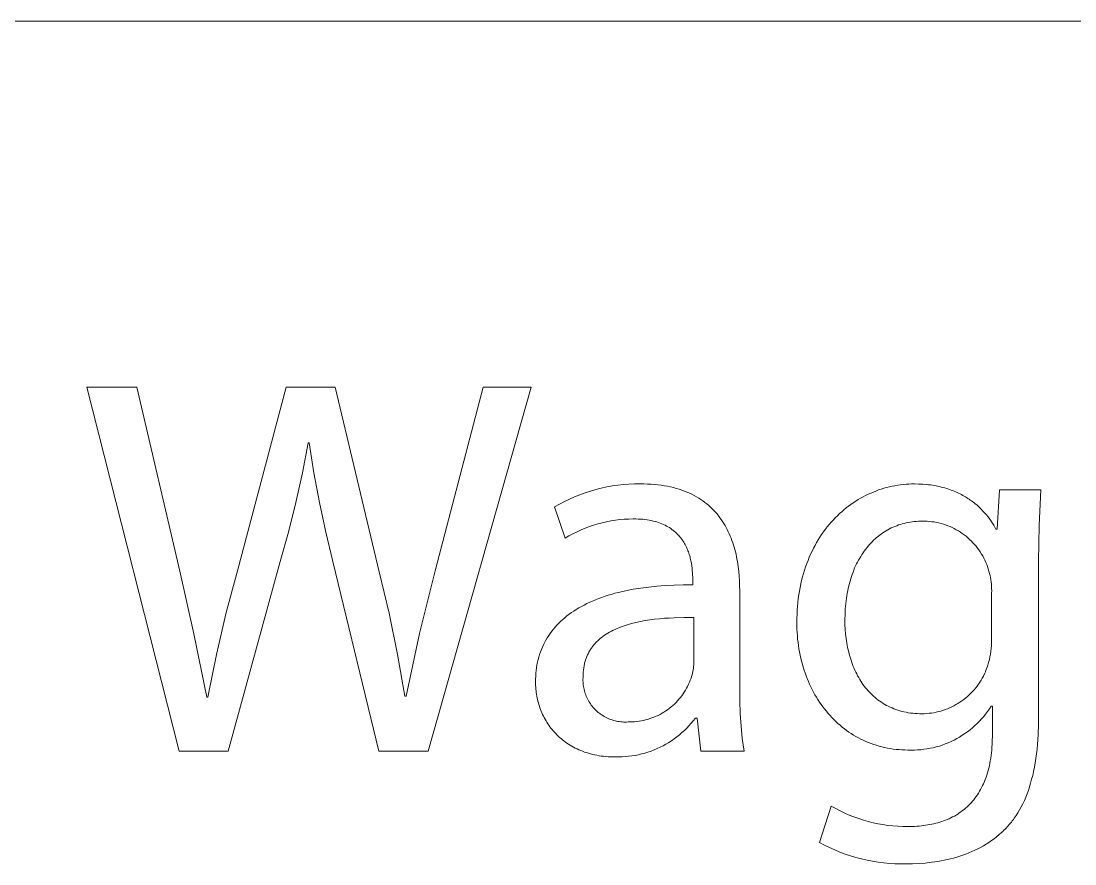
# Model space of a CAD drawing. Header units: millimetres. Extents: x -1576 to 3664, y -445 to 3215.
# Drawn here: x 3228.2 to 3330.6, y -88 to -6.1 of the extents above; entities that cross this region are included whole.
import ezdxf

# ---------------------------------------------------------------- set-up
doc = ezdxf.new("R2010")
doc.units = ezdxf.units.MM
doc.header["$MEASUREMENT"] = 0
doc.layers.add('Domyślny', color=7, linetype='Continuous', true_color=0x000000)

msp = doc.modelspace()

# ---------------------------------------------------------------- linework, layer by layer
at = {"layer": 'Domyślny', "color": 18, "lineweight": 15, "true_color": 0x000000}
for p, q in [((3201.68, -6.07), (3659.29, -6.07)), ((3243.53, -77.01), (3234.56, -41.66)), ((3234.56, -41.66), (3239.41, -41.66)), ((3239.41, -41.66), (3243.6, -59.53)), ((3249.2, -59.49), (3253.93, -41.66)), ((3253.93, -41.66), (3258.69, -41.66)), ((3258.69, -41.66), (3262.99, -59.6)), ((3277.75, -41.66), (3267.73, -77.01)), ((3268.41, -59.49), (3273.07, -41.66)), ((3273.07, -41.66), (3277.75, -41.66)), ((3256.08, -47.05), (3255.52, -49.96)), ((3256.18, -47.05), (3256.08, -47.05)), ((3256.64, -49.96), (3256.18, -47.05)), ((3255.52, -49.96), (3254.87, -52.86)), ((3257.17, -52.85), (3256.64, -49.96)), ((3285.62, -51.24), (3286.17, -51.17)), ((3286.17, -51.17), (3286.71, -51.11)), ((3286.71, -51.11), (3287.25, -51.07)), ((3287.25, -51.07), (3287.8, -51.05)), ((3287.8, -51.05), (3288.34, -51.04)), ((3288.34, -51.04), (3288.7, -51.05)), ((3288.7, -51.05), (3289.05, -51.06)), ((3289.05, -51.06), (3289.4, -51.08)), ((3289.4, -51.08), (3289.73, -51.1)), ((3289.73, -51.1), (3290.06, -51.14)), ((3290.06, -51.14), (3290.38, -51.18)), ((3290.38, -51.18), (3290.69, -51.23)), ((3313.09, -51.22), (3313.36, -51.18)), ((3313.36, -51.18), (3313.63, -51.14)), ((3313.63, -51.14), (3313.9, -51.11)), ((3313.9, -51.11), (3314.17, -51.08)), ((3314.17, -51.08), (3314.44, -51.06)), ((3314.44, -51.06), (3314.72, -51.05)), ((3314.72, -51.05), (3314.99, -51.05)), ((3314.99, -51.05), (3315.4, -51.06)), ((3315.4, -51.06), (3315.79, -51.08)), ((3315.79, -51.08), (3316.17, -51.11)), ((3316.17, -51.11), (3316.36, -51.13)), ((3316.36, -51.13), (3316.55, -51.15)), ((3316.55, -51.15), (3316.73, -51.18)), ((3316.73, -51.18), (3316.91, -51.21)), ((3281.96, -52.3), (3282.47, -52.1)), ((3282.47, -52.1), (3282.98, -51.91)), ((3282.98, -51.91), (3283.5, -51.74)), ((3283.5, -51.74), (3284.02, -51.59)), ((3284.02, -51.59), (3284.55, -51.45)), ((3284.55, -51.45), (3285.09, -51.34)), ((3285.09, -51.34), (3285.62, -51.24)), ((3290.69, -51.23), (3290.99, -51.28)), ((3290.99, -51.28), (3291.28, -51.34)), ((3291.28, -51.34), (3291.57, -51.41)), ((3291.57, -51.41), (3291.85, -51.48)), ((3291.85, -51.48), (3292.12, -51.57)), ((3292.12, -51.57), (3292.38, -51.65)), ((3292.38, -51.65), (3292.64, -51.75)), ((3292.64, -51.75), (3292.89, -51.85)), ((3292.89, -51.85), (3293.13, -51.95)), ((3293.13, -51.95), (3293.36, -52.06)), ((3293.36, -52.06), (3293.59, -52.18)), ((3293.59, -52.18), (3293.81, -52.3)), ((3310, -52.31), (3310.25, -52.18)), ((3310.25, -52.18), (3310.49, -52.06)), ((3310.49, -52.06), (3310.75, -51.94)), ((3310.75, -51.94), (3311, -51.84)), ((3311, -51.84), (3311.25, -51.74)), ((3311.25, -51.74), (3311.51, -51.64)), ((3311.51, -51.64), (3311.77, -51.56)), ((3311.77, -51.56), (3312.03, -51.47)), ((3312.03, -51.47), (3312.29, -51.4)), ((3312.29, -51.4), (3312.56, -51.33)), ((3312.56, -51.33), (3312.83, -51.28)), ((3312.83, -51.28), (3313.09, -51.22)), ((3316.91, -51.21), (3317.09, -51.24)), ((3317.09, -51.24), (3317.26, -51.28)), ((3317.26, -51.28), (3317.43, -51.31)), ((3317.43, -51.31), (3317.6, -51.35)), ((3317.6, -51.35), (3317.76, -51.4)), ((3317.76, -51.4), (3317.93, -51.44)), ((3317.93, -51.44), (3318.09, -51.49)), ((3318.09, -51.49), (3318.25, -51.54)), ((3318.25, -51.54), (3318.4, -51.59)), ((3318.4, -51.59), (3318.55, -51.65)), ((3318.55, -51.65), (3318.7, -51.7)), ((3318.7, -51.7), (3318.85, -51.76)), ((3318.85, -51.76), (3319, -51.83)), ((3319, -51.83), (3319.14, -51.89)), ((3319.14, -51.89), (3319.28, -51.95)), ((3319.28, -51.95), (3319.42, -52.02)), ((3319.42, -52.02), (3319.55, -52.09)), ((3319.55, -52.09), (3319.68, -52.16)), ((3319.68, -52.16), (3319.81, -52.23)), ((3323.02, -55.45), (3323.24, -51.63)), ((3323.24, -51.63), (3327.26, -51.63)), ((3327.26, -51.63), (3327.11, -55.1)), ((3254.87, -52.86), (3254.15, -55.73)), ((3257.79, -55.73), (3257.17, -52.85)), ((3280.02, -53.29), (3280.49, -53.02)), ((3280.49, -53.02), (3280.97, -52.76)), ((3280.97, -52.76), (3281.46, -52.52)), ((3281.46, -52.52), (3281.96, -52.3)), ((3293.81, -52.3), (3294.03, -52.43)), ((3294.03, -52.43), (3294.23, -52.56)), ((3294.23, -52.56), (3294.43, -52.7)), ((3294.43, -52.7), (3294.63, -52.84)), ((3294.63, -52.84), (3294.81, -52.99)), ((3294.81, -52.99), (3295, -53.14)), ((3295, -53.14), (3295.17, -53.3)), ((3308.36, -53.38), (3308.58, -53.21)), ((3308.58, -53.21), (3308.81, -53.04)), ((3308.81, -53.04), (3309.04, -52.88)), ((3309.04, -52.88), (3309.28, -52.73)), ((3309.28, -52.73), (3309.52, -52.58)), ((3309.52, -52.58), (3309.76, -52.44)), ((3309.76, -52.44), (3310, -52.31)), ((3319.81, -52.23), (3319.94, -52.31)), ((3319.94, -52.31), (3320.06, -52.38)), ((3320.06, -52.38), (3320.19, -52.46)), ((3320.19, -52.46), (3320.31, -52.54)), ((3320.31, -52.54), (3320.42, -52.62)), ((3320.42, -52.62), (3320.54, -52.7)), ((3320.54, -52.7), (3320.65, -52.79)), ((3320.65, -52.79), (3320.76, -52.87)), ((3320.76, -52.87), (3320.87, -52.96)), ((3320.87, -52.96), (3321.08, -53.13)), ((3321.08, -53.13), (3321.28, -53.31)), ((3281.05, -56.33), (3280.02, -53.29)), ((3295.17, -53.3), (3295.34, -53.46)), ((3295.34, -53.46), (3295.5, -53.62)), ((3295.5, -53.62), (3295.66, -53.79)), ((3295.66, -53.79), (3295.81, -53.97)), ((3295.81, -53.97), (3295.95, -54.14)), ((3295.95, -54.14), (3296.09, -54.33)), ((3307.29, -54.35), (3307.5, -54.14)), ((3307.5, -54.14), (3307.71, -53.94)), ((3307.71, -53.94), (3307.92, -53.75)), ((3307.92, -53.75), (3308.14, -53.56)), ((3308.14, -53.56), (3308.36, -53.38)), ((3321.28, -53.31), (3321.47, -53.5)), ((3321.47, -53.5), (3321.65, -53.69)), ((3321.65, -53.69), (3321.83, -53.88)), ((3321.83, -53.88), (3321.99, -54.07)), ((3321.99, -54.07), (3322.15, -54.26)), ((3322.15, -54.26), (3322.3, -54.46)), ((3283.4, -55.2), (3282.99, -55.36)), ((3283.81, -55.06), (3283.4, -55.2)), ((3284.23, -54.93), (3283.81, -55.06)), ((3284.65, -54.82), (3284.23, -54.93)), ((3285.07, -54.72), (3284.65, -54.82)), ((3285.5, -54.64), (3285.07, -54.72)), ((3285.93, -54.57), (3285.5, -54.64)), ((3286.36, -54.52), (3285.93, -54.57)), ((3286.79, -54.48), (3286.36, -54.52)), ((3287.23, -54.46), (3286.79, -54.48)), ((3287.66, -54.45), (3287.23, -54.46)), ((3287.9, -54.45), (3287.66, -54.45)), ((3288.14, -54.46), (3287.9, -54.45)), ((3288.36, -54.47), (3288.14, -54.46)), ((3288.58, -54.49), (3288.36, -54.47)), ((3288.8, -54.51), (3288.58, -54.49)), ((3289.01, -54.54), (3288.8, -54.51)), ((3289.21, -54.58), (3289.01, -54.54)), ((3289.4, -54.61), (3289.21, -54.58)), ((3289.59, -54.66), (3289.4, -54.61)), ((3289.78, -54.7), (3289.59, -54.66)), ((3289.95, -54.75), (3289.78, -54.7)), ((3290.13, -54.81), (3289.95, -54.75)), ((3290.29, -54.87), (3290.13, -54.81)), ((3290.45, -54.93), (3290.29, -54.87)), ((3290.61, -55), (3290.45, -54.93)), ((3290.76, -55.07), (3290.61, -55)), ((3290.9, -55.15), (3290.76, -55.07)), ((3291.04, -55.22), (3290.9, -55.15)), ((3291.18, -55.3), (3291.04, -55.22)), ((3296.09, -54.33), (3296.22, -54.51)), ((3296.22, -54.51), (3296.35, -54.7)), ((3296.35, -54.7), (3296.47, -54.89)), ((3296.47, -54.89), (3296.59, -55.09)), ((3296.59, -55.09), (3296.7, -55.29)), ((3296.7, -55.29), (3296.8, -55.49)), ((3306.33, -55.47), (3306.51, -55.23)), ((3306.51, -55.23), (3306.7, -55)), ((3306.7, -55), (3306.89, -54.78)), ((3306.89, -54.78), (3307.09, -54.56)), ((3307.09, -54.56), (3307.29, -54.35)), ((3312.91, -55.25), (3312.74, -55.33)), ((3313.09, -55.18), (3312.91, -55.25)), ((3313.27, -55.11), (3313.09, -55.18)), ((3313.45, -55.04), (3313.27, -55.11)), ((3313.63, -54.98), (3313.45, -55.04)), ((3313.81, -54.93), (3313.63, -54.98)), ((3314, -54.88), (3313.81, -54.93)), ((3314.19, -54.83), (3314, -54.88)), ((3314.38, -54.79), (3314.19, -54.83)), ((3314.57, -54.76), (3314.38, -54.79)), ((3314.77, -54.73), (3314.57, -54.76)), ((3314.97, -54.7), (3314.77, -54.73)), ((3315.16, -54.69), (3314.97, -54.7)), ((3315.37, -54.67), (3315.16, -54.69)), ((3315.57, -54.66), (3315.37, -54.67)), ((3315.77, -54.66), (3315.57, -54.66)), ((3316, -54.66), (3315.77, -54.66)), ((3316.23, -54.67), (3316, -54.66)), ((3316.46, -54.69), (3316.23, -54.67)), ((3316.69, -54.72), (3316.46, -54.69)), ((3316.91, -54.75), (3316.69, -54.72)), ((3317.14, -54.79), (3316.91, -54.75)), ((3317.36, -54.84), (3317.14, -54.79)), ((3317.58, -54.9), (3317.36, -54.84)), ((3317.8, -54.96), (3317.58, -54.9)), ((3318.02, -55.03), (3317.8, -54.96)), ((3318.24, -55.11), (3318.02, -55.03)), ((3318.45, -55.2), (3318.24, -55.11)), ((3318.66, -55.29), (3318.45, -55.2)), ((3318.86, -55.39), (3318.66, -55.29)), ((3322.3, -54.46), (3322.44, -54.66)), ((3322.44, -54.66), (3322.57, -54.85)), ((3322.57, -54.85), (3322.69, -55.05)), ((3322.69, -55.05), (3322.8, -55.25)), ((3322.8, -55.25), (3322.91, -55.45)), ((3327.11, -55.1), (3327.06, -58.59)), ((3254.15, -55.73), (3253.34, -58.59)), ((3258.48, -58.59), (3257.79, -55.73)), ((3281.42, -56.11), (3281.05, -56.33)), ((3281.81, -55.9), (3281.42, -56.11)), ((3282.2, -55.71), (3281.81, -55.9)), ((3282.59, -55.52), (3282.2, -55.71)), ((3282.99, -55.36), (3282.59, -55.52)), ((3291.31, -55.39), (3291.18, -55.3)), ((3291.43, -55.48), (3291.31, -55.39)), ((3291.55, -55.57), (3291.43, -55.48)), ((3291.67, -55.66), (3291.55, -55.57)), ((3291.78, -55.75), (3291.67, -55.66)), ((3291.88, -55.85), (3291.78, -55.75)), ((3291.98, -55.95), (3291.88, -55.85)), ((3292.08, -56.06), (3291.98, -55.95)), ((3292.17, -56.16), (3292.08, -56.06)), ((3292.26, -56.27), (3292.17, -56.16)), ((3292.34, -56.38), (3292.26, -56.27)), ((3296.8, -55.49), (3296.9, -55.7)), ((3296.9, -55.7), (3297, -55.91)), ((3297, -55.91), (3297.09, -56.12)), ((3297.09, -56.12), (3297.18, -56.33)), ((3305.64, -56.48), (3305.8, -56.22)), ((3305.8, -56.22), (3305.97, -55.96)), ((3305.97, -55.96), (3306.15, -55.71)), ((3306.15, -55.71), (3306.33, -55.47)), ((3311.31, -56.27), (3311.16, -56.4)), ((3311.46, -56.15), (3311.31, -56.27)), ((3311.61, -56.03), (3311.46, -56.15)), ((3311.76, -55.92), (3311.61, -56.03)), ((3311.92, -55.81), (3311.76, -55.92)), ((3312.08, -55.7), (3311.92, -55.81)), ((3312.24, -55.6), (3312.08, -55.7)), ((3312.4, -55.51), (3312.24, -55.6)), ((3312.57, -55.42), (3312.4, -55.51)), ((3312.74, -55.33), (3312.57, -55.42)), ((3319.06, -55.5), (3318.86, -55.39)), ((3319.26, -55.62), (3319.06, -55.5)), ((3319.45, -55.74), (3319.26, -55.62)), ((3319.64, -55.87), (3319.45, -55.74)), ((3319.83, -56), (3319.64, -55.87)), ((3320.01, -56.14), (3319.83, -56)), ((3320.18, -56.29), (3320.01, -56.14)), ((3320.35, -56.44), (3320.18, -56.29)), ((3322.91, -55.45), (3323.02, -55.45)), ((3292.42, -56.49), (3292.34, -56.38)), ((3292.5, -56.6), (3292.42, -56.49)), ((3292.57, -56.71), (3292.5, -56.6)), ((3292.64, -56.83), (3292.57, -56.71)), ((3292.71, -56.94), (3292.64, -56.83)), ((3292.77, -57.06), (3292.71, -56.94)), ((3292.83, -57.18), (3292.77, -57.06)), ((3292.88, -57.3), (3292.83, -57.18)), ((3292.93, -57.42), (3292.88, -57.3)), ((3297.18, -56.33), (3297.26, -56.55)), ((3297.26, -56.55), (3297.33, -56.77)), ((3297.33, -56.77), (3297.4, -56.99)), ((3297.4, -56.99), (3297.47, -57.21)), ((3297.47, -57.21), (3297.53, -57.43)), ((3305.04, -57.58), (3305.18, -57.3)), ((3305.18, -57.3), (3305.33, -57.02)), ((3305.33, -57.02), (3305.48, -56.74)), ((3305.48, -56.74), (3305.64, -56.48)), ((3310.36, -57.25), (3310.23, -57.41)), ((3310.48, -57.1), (3310.36, -57.25)), ((3310.61, -56.95), (3310.48, -57.1)), ((3310.75, -56.81), (3310.61, -56.95)), ((3310.88, -56.67), (3310.75, -56.81)), ((3311.02, -56.53), (3310.88, -56.67)), ((3311.16, -56.4), (3311.02, -56.53)), ((3320.52, -56.6), (3320.35, -56.44)), ((3320.68, -56.76), (3320.52, -56.6)), ((3320.83, -56.93), (3320.68, -56.76)), ((3320.98, -57.11), (3320.83, -56.93)), ((3321.12, -57.29), (3320.98, -57.11)), ((3321.26, -57.47), (3321.12, -57.29)), ((3292.98, -57.54), (3292.93, -57.42)), ((3293.03, -57.66), (3292.98, -57.54)), ((3293.07, -57.79), (3293.03, -57.66)), ((3293.11, -57.91), (3293.07, -57.79)), ((3293.15, -58.03), (3293.11, -57.91)), ((3293.18, -58.15), (3293.15, -58.03)), ((3293.21, -58.27), (3293.18, -58.15)), ((3293.24, -58.4), (3293.21, -58.27)), ((3297.53, -57.43), (3297.59, -57.66)), ((3297.59, -57.66), (3297.65, -57.89)), ((3297.65, -57.89), (3297.7, -58.12)), ((3297.7, -58.12), (3297.74, -58.35)), ((3297.74, -58.35), (3297.78, -58.59)), ((3304.65, -58.48), (3304.77, -58.17)), ((3304.77, -58.17), (3304.9, -57.88)), ((3304.9, -57.88), (3305.04, -57.58)), ((3309.67, -58.27), (3309.56, -58.45)), ((3309.77, -58.09), (3309.67, -58.27)), ((3309.88, -57.91), (3309.77, -58.09)), ((3310, -57.74), (3309.88, -57.91)), ((3310.11, -57.58), (3310, -57.74)), ((3310.23, -57.41), (3310.11, -57.58)), ((3321.38, -57.66), (3321.26, -57.47)), ((3321.51, -57.86), (3321.38, -57.66)), ((3321.62, -58.05), (3321.51, -57.86)), ((3321.73, -58.25), (3321.62, -58.05)), ((3321.83, -58.46), (3321.73, -58.25)), ((3253.34, -58.59), (3248.29, -77.01)), ((3262.95, -77.01), (3258.48, -58.59)), ((3293.27, -58.52), (3293.24, -58.4)), ((3293.31, -58.76), (3293.27, -58.52)), ((3293.35, -59), (3293.31, -58.76)), ((3293.38, -59.23), (3293.35, -59)), ((3293.4, -59.46), (3293.38, -59.23)), ((3297.78, -58.59), (3297.86, -59.06)), ((3297.86, -59.06), (3297.91, -59.53)), ((3304.31, -59.42), (3304.41, -59.1)), ((3304.41, -59.1), (3304.53, -58.79)), ((3304.53, -58.79), (3304.65, -58.48)), ((3309.18, -59.22), (3309.1, -59.43)), ((3309.27, -59.02), (3309.18, -59.22)), ((3309.37, -58.83), (3309.27, -59.02)), ((3309.46, -58.64), (3309.37, -58.83)), ((3309.56, -58.45), (3309.46, -58.64)), ((3321.93, -58.67), (3321.83, -58.46)), ((3322.01, -58.88), (3321.93, -58.67)), ((3322.09, -59.09), (3322.01, -58.88)), ((3322.17, -59.31), (3322.09, -59.09)), ((3322.23, -59.53), (3322.17, -59.31)), ((3327.06, -58.59), (3327.06, -73.33)), ((3243.6, -59.53), (3244.97, -65.63)), ((3248.12, -63.55), (3249.2, -59.49)), ((3262.99, -59.6), (3263.94, -63.6)), ((3266.9, -65.57), (3268.41, -59.49)), ((3293.42, -59.68), (3293.4, -59.46)), ((3293.43, -59.9), (3293.42, -59.68)), ((3293.44, -60.11), (3293.43, -59.9)), ((3293.44, -60.31), (3293.44, -60.11)), ((3293.44, -60.85), (3293.44, -60.31)), ((3297.91, -59.53), (3297.96, -60.01)), ((3297.96, -60.01), (3297.99, -60.48)), ((3304.03, -60.42), (3304.12, -60.08)), ((3304.12, -60.08), (3304.21, -59.75)), ((3304.21, -59.75), (3304.31, -59.42)), ((3308.8, -60.28), (3308.73, -60.5)), ((3308.87, -60.06), (3308.8, -60.28)), ((3308.94, -59.84), (3308.87, -60.06)), ((3309.02, -59.63), (3308.94, -59.84)), ((3309.1, -59.43), (3309.02, -59.63)), ((3322.29, -59.74), (3322.23, -59.53)), ((3322.34, -59.94), (3322.29, -59.74)), ((3322.38, -60.15), (3322.34, -59.94)), ((3322.42, -60.36), (3322.38, -60.15)), ((3322.45, -60.57), (3322.42, -60.36)), ((3286.23, -61.6), (3286.92, -61.43)), ((3286.92, -61.43), (3287.65, -61.29)), ((3287.65, -61.29), (3288.39, -61.17)), ((3288.39, -61.17), (3289.17, -61.07)), ((3289.17, -61.07), (3289.97, -60.98)), ((3289.97, -60.98), (3290.8, -60.92)), ((3290.8, -60.92), (3291.65, -60.88)), ((3291.65, -60.88), (3292.53, -60.85)), ((3292.53, -60.85), (3293.44, -60.85)), ((3297.99, -60.48), (3298, -60.96)), ((3298, -60.96), (3298.01, -61.44)), ((3298.01, -61.44), (3298.01, -70.92)), ((3303.81, -61.47), (3303.88, -61.12)), ((3303.88, -61.12), (3303.95, -60.77)), ((3303.95, -60.77), (3304.03, -60.42)), ((3308.51, -61.43), (3308.46, -61.67)), ((3308.56, -61.19), (3308.51, -61.43)), ((3308.61, -60.96), (3308.56, -61.19)), ((3308.67, -60.73), (3308.61, -60.96)), ((3308.73, -60.5), (3308.67, -60.73)), ((3322.47, -60.79), (3322.45, -60.57)), ((3322.48, -61), (3322.47, -60.79)), ((3322.49, -61.21), (3322.48, -61)), ((3322.5, -61.43), (3322.49, -61.21)), ((3322.49, -61.64), (3322.5, -61.43)), ((3283.44, -62.55), (3283.72, -62.43)), ((3283.72, -62.43), (3284.01, -62.31)), ((3284.01, -62.31), (3284.31, -62.19)), ((3284.31, -62.19), (3284.61, -62.08)), ((3284.61, -62.08), (3284.92, -61.97)), ((3284.92, -61.97), (3285.24, -61.87)), ((3285.24, -61.87), (3285.56, -61.78)), ((3285.56, -61.78), (3285.89, -61.68)), ((3285.89, -61.68), (3286.23, -61.6)), ((3303.66, -62.57), (3303.7, -62.2)), ((3303.7, -62.2), (3303.75, -61.83)), ((3303.75, -61.83), (3303.81, -61.47)), ((3308.35, -62.41), (3308.32, -62.66)), ((3308.38, -62.16), (3308.35, -62.41)), ((3308.42, -61.91), (3308.38, -62.16)), ((3308.46, -61.67), (3308.42, -61.91)), ((3322.49, -66.21), (3322.49, -61.64)), ((3281.66, -63.56), (3281.89, -63.4)), ((3281.89, -63.4), (3282.13, -63.25)), ((3282.13, -63.25), (3282.38, -63.1)), ((3282.38, -63.1), (3282.63, -62.96)), ((3282.63, -62.96), (3282.9, -62.82)), ((3282.9, -62.82), (3283.16, -62.68)), ((3283.16, -62.68), (3283.44, -62.55)), ((3303.58, -63.72), (3303.6, -63.33)), ((3303.6, -63.33), (3303.62, -62.95)), ((3303.62, -62.95), (3303.66, -62.57)), ((3308.27, -63.18), (3308.25, -63.71)), ((3308.29, -62.92), (3308.27, -63.18)), ((3308.32, -62.66), (3308.29, -62.92)), ((3247.16, -67.64), (3248.12, -63.55)), ((3263.94, -63.6), (3264.76, -67.63)), ((3280.42, -64.59), (3280.61, -64.41)), ((3280.61, -64.41), (3280.81, -64.23)), ((3280.81, -64.23), (3281.01, -64.06)), ((3281.01, -64.06), (3281.22, -63.88)), ((3281.22, -63.88), (3281.44, -63.72)), ((3281.44, -63.72), (3281.66, -63.56)), ((3287.93, -64.51), (3287.5, -64.62)), ((3288.37, -64.42), (3287.93, -64.51)), ((3288.82, -64.33), (3288.37, -64.42)), ((3289.28, -64.26), (3288.82, -64.33)), ((3289.74, -64.2), (3289.28, -64.26)), ((3290.21, -64.15), (3289.74, -64.2)), ((3290.69, -64.11), (3290.21, -64.15)), ((3291.16, -64.08), (3290.69, -64.11)), ((3291.64, -64.06), (3291.16, -64.08)), ((3292.59, -64.04), (3291.64, -64.06)), ((3293.54, -64.04), (3292.59, -64.04)), ((3293.54, -68.46), (3293.54, -64.04)), ((3303.56, -64.12), (3303.58, -63.72)), ((3303.56, -64.52), (3303.56, -64.12)), ((3308.25, -63.71), (3308.24, -64.26)), ((3308.24, -64.26), (3308.24, -64.72)), ((3279.59, -65.58), (3279.74, -65.37)), ((3279.74, -65.37), (3279.9, -65.17)), ((3279.9, -65.17), (3280.07, -64.97)), ((3280.07, -64.97), (3280.24, -64.78)), ((3280.24, -64.78), (3280.42, -64.59)), ((3285.37, -65.45), (3285.2, -65.55)), ((3285.54, -65.36), (3285.37, -65.45)), ((3285.72, -65.27), (3285.54, -65.36)), ((3285.91, -65.18), (3285.72, -65.27)), ((3286.09, -65.1), (3285.91, -65.18)), ((3286.28, -65.02), (3286.09, -65.1)), ((3286.48, -64.94), (3286.28, -65.02)), ((3286.68, -64.87), (3286.48, -64.94)), ((3286.88, -64.8), (3286.68, -64.87)), ((3287.08, -64.74), (3286.88, -64.8)), ((3287.29, -64.68), (3287.08, -64.74)), ((3287.5, -64.62), (3287.29, -64.68)), ((3303.56, -64.85), (3303.56, -64.52)), ((3303.57, -65.17), (3303.56, -64.85)), ((3303.59, -65.5), (3303.57, -65.17)), ((3303.61, -65.82), (3303.59, -65.5)), ((3308.24, -64.72), (3308.27, -65.18)), ((3308.27, -65.18), (3308.3, -65.64)), ((3244.97, -65.63), (3246.22, -71.76)), ((3265.59, -71.69), (3266.9, -65.57)), ((3278.95, -66.67), (3279.06, -66.44)), ((3279.06, -66.44), (3279.18, -66.22)), ((3279.18, -66.22), (3279.31, -66)), ((3279.31, -66), (3279.45, -65.79)), ((3279.45, -65.79), (3279.59, -65.58)), ((3283.95, -66.56), (3283.89, -66.63)), ((3284.01, -66.49), (3283.95, -66.56)), ((3284.07, -66.43), (3284.01, -66.49)), ((3284.14, -66.36), (3284.07, -66.43)), ((3284.21, -66.3), (3284.14, -66.36)), ((3284.28, -66.23), (3284.21, -66.3)), ((3284.35, -66.17), (3284.28, -66.23)), ((3284.42, -66.11), (3284.35, -66.17)), ((3284.49, -66.05), (3284.42, -66.11)), ((3284.56, -65.99), (3284.49, -66.05)), ((3284.71, -65.87), (3284.56, -65.99)), ((3284.87, -65.76), (3284.71, -65.87)), ((3285.03, -65.65), (3284.87, -65.76)), ((3285.2, -65.55), (3285.03, -65.65)), ((3303.64, -66.14), (3303.61, -65.82)), ((3303.68, -66.45), (3303.64, -66.14)), ((3303.72, -66.76), (3303.68, -66.45)), ((3308.3, -65.64), (3308.35, -66.08)), ((3308.35, -66.08), (3308.38, -66.3)), ((3308.38, -66.3), (3308.42, -66.52)), ((3308.42, -66.52), (3308.46, -66.74)), ((3322.48, -66.76), (3322.49, -66.49)), ((3322.49, -66.49), (3322.49, -66.21)), ((3278.57, -67.62), (3278.65, -67.38)), ((3278.65, -67.38), (3278.74, -67.14)), ((3278.74, -67.14), (3278.84, -66.9)), ((3278.84, -66.9), (3278.95, -66.67)), ((3283.27, -67.56), (3283.23, -67.65)), ((3283.31, -67.48), (3283.27, -67.56)), ((3283.36, -67.39), (3283.31, -67.48)), ((3283.4, -67.31), (3283.36, -67.39)), ((3283.45, -67.23), (3283.4, -67.31)), ((3283.5, -67.15), (3283.45, -67.23)), ((3283.55, -67.07), (3283.5, -67.15)), ((3283.6, -67), (3283.55, -67.07)), ((3283.66, -66.92), (3283.6, -67)), ((3283.71, -66.85), (3283.66, -66.92)), ((3283.77, -66.77), (3283.71, -66.85)), ((3283.83, -66.7), (3283.77, -66.77)), ((3283.89, -66.63), (3283.83, -66.7)), ((3303.77, -67.07), (3303.72, -66.76)), ((3303.82, -67.38), (3303.77, -67.07)), ((3303.88, -67.68), (3303.82, -67.38)), ((3308.46, -66.74), (3308.5, -66.95)), ((3308.5, -66.95), (3308.55, -67.17)), ((3308.55, -67.17), (3308.6, -67.38)), ((3308.6, -67.38), (3308.65, -67.58)), ((3308.65, -67.58), (3308.7, -67.79)), ((3322.33, -67.86), (3322.38, -67.58)), ((3322.38, -67.58), (3322.42, -67.31)), ((3322.42, -67.31), (3322.46, -67.04)), ((3322.46, -67.04), (3322.48, -66.76)), ((3246.32, -71.76), (3247.16, -67.64)), ((3264.76, -67.63), (3265.46, -71.69)), ((3278.31, -68.64), (3278.37, -68.38)), ((3278.37, -68.38), (3278.43, -68.12)), ((3278.43, -68.12), (3278.49, -67.87)), ((3278.49, -67.87), (3278.57, -67.62)), ((3282.92, -68.57), (3282.9, -68.67)), ((3282.94, -68.47), (3282.92, -68.57)), ((3282.97, -68.38), (3282.94, -68.47)), ((3282.99, -68.28), (3282.97, -68.38)), ((3283.02, -68.19), (3282.99, -68.28)), ((3283.05, -68.09), (3283.02, -68.19)), ((3283.08, -68), (3283.05, -68.09)), ((3283.12, -67.91), (3283.08, -68)), ((3283.15, -67.82), (3283.12, -67.91)), ((3283.19, -67.73), (3283.15, -67.82)), ((3283.23, -67.65), (3283.19, -67.73)), ((3293.54, -68.62), (3293.54, -68.46)), ((3303.95, -67.98), (3303.88, -67.68)), ((3304.02, -68.27), (3303.95, -67.98)), ((3304.1, -68.57), (3304.02, -68.27)), ((3304.18, -68.86), (3304.1, -68.57)), ((3308.7, -67.79), (3308.77, -67.99)), ((3308.77, -67.99), (3308.83, -68.19)), ((3308.83, -68.19), (3308.9, -68.39)), ((3308.9, -68.39), (3308.97, -68.59)), ((3308.97, -68.59), (3309.04, -68.78)), ((3322.13, -68.66), (3322.2, -68.39)), ((3322.2, -68.39), (3322.27, -68.12)), ((3322.27, -68.12), (3322.33, -67.86)), ((3278.19, -69.72), (3278.21, -69.45)), ((3278.21, -69.45), (3278.23, -69.17)), ((3278.23, -69.17), (3278.27, -68.91)), ((3278.27, -68.91), (3278.31, -68.64)), ((3282.8, -69.64), (3282.79, -69.75)), ((3282.81, -69.3), (3282.8, -69.41)), ((3282.8, -69.41), (3282.8, -69.52)), ((3282.8, -69.52), (3282.8, -69.64)), ((3282.82, -69.19), (3282.81, -69.3)), ((3282.83, -69.09), (3282.82, -69.19)), ((3282.85, -68.98), (3282.83, -69.09)), ((3282.86, -68.88), (3282.85, -68.98)), ((3282.88, -68.77), (3282.86, -68.88)), ((3282.9, -68.67), (3282.88, -68.77)), ((3293.33, -69.77), (3293.38, -69.61)), ((3293.38, -69.61), (3293.42, -69.45)), ((3293.42, -69.45), (3293.45, -69.28)), ((3293.45, -69.28), (3293.48, -69.12)), ((3293.48, -69.12), (3293.51, -68.95)), ((3293.51, -68.95), (3293.52, -68.79)), ((3293.52, -68.79), (3293.54, -68.62)), ((3304.27, -69.14), (3304.18, -68.86)), ((3304.36, -69.42), (3304.27, -69.14)), ((3304.47, -69.7), (3304.36, -69.42)), ((3309.04, -68.78), (3309.12, -68.97)), ((3309.12, -68.97), (3309.2, -69.15)), ((3309.2, -69.15), (3309.29, -69.34)), ((3309.29, -69.34), (3309.38, -69.52)), ((3309.38, -69.52), (3309.47, -69.7)), ((3321.69, -69.72), (3321.79, -69.51)), ((3321.79, -69.51), (3321.89, -69.3)), ((3321.89, -69.3), (3321.97, -69.09)), ((3321.97, -69.09), (3322.05, -68.87)), ((3322.05, -68.87), (3322.13, -68.66)), ((3278.17, -70.01), (3278.19, -69.72)), ((3278.17, -70.29), (3278.17, -70.01)), ((3278.17, -70.46), (3278.17, -70.29)), ((3278.18, -70.63), (3278.17, -70.46)), ((3278.19, -70.8), (3278.18, -70.63)), ((3282.79, -69.89), (3282.78, -70.03)), ((3282.78, -70.03), (3282.78, -70.17)), ((3282.78, -70.17), (3282.79, -70.31)), ((3282.79, -69.75), (3282.79, -69.89)), ((3282.79, -70.31), (3282.8, -70.45)), ((3282.8, -70.45), (3282.81, -70.59)), ((3282.81, -70.59), (3282.83, -70.73)), ((3292.94, -70.72), (3293.04, -70.52)), ((3293.04, -70.52), (3293.13, -70.33)), ((3293.13, -70.33), (3293.21, -70.13)), ((3293.21, -70.13), (3293.28, -69.92)), ((3293.28, -69.92), (3293.33, -69.77)), ((3304.57, -69.97), (3304.47, -69.7)), ((3304.68, -70.24), (3304.57, -69.97)), ((3304.8, -70.51), (3304.68, -70.24)), ((3304.92, -70.77), (3304.8, -70.51)), ((3309.47, -69.7), (3309.57, -69.87)), ((3309.57, -69.87), (3309.67, -70.04)), ((3309.67, -70.04), (3309.77, -70.21)), ((3309.77, -70.21), (3309.88, -70.37)), ((3309.88, -70.37), (3309.99, -70.54)), ((3309.99, -70.54), (3310.11, -70.69)), ((3321.08, -70.69), (3321.21, -70.51)), ((3321.21, -70.51), (3321.34, -70.31)), ((3321.34, -70.31), (3321.47, -70.12)), ((3321.47, -70.12), (3321.58, -69.92)), ((3321.58, -69.92), (3321.69, -69.72)), ((3278.2, -70.98), (3278.19, -70.8)), ((3278.22, -71.15), (3278.2, -70.98)), ((3278.24, -71.32), (3278.22, -71.15)), ((3278.27, -71.49), (3278.24, -71.32)), ((3278.29, -71.66), (3278.27, -71.49)), ((3278.33, -71.82), (3278.29, -71.66)), ((3282.83, -70.73), (3282.86, -70.87)), ((3282.86, -70.87), (3282.89, -71.01)), ((3282.89, -71.01), (3282.92, -71.15)), ((3282.92, -71.15), (3282.96, -71.28)), ((3282.96, -71.28), (3283, -71.42)), ((3283, -71.42), (3283.05, -71.55)), ((3283.05, -71.55), (3283.1, -71.68)), ((3283.1, -71.68), (3283.16, -71.81)), ((3292.25, -71.8), (3292.38, -71.63)), ((3292.38, -71.63), (3292.5, -71.46)), ((3292.5, -71.46), (3292.62, -71.28)), ((3292.62, -71.28), (3292.74, -71.09)), ((3292.74, -71.09), (3292.84, -70.91)), ((3292.84, -70.91), (3292.94, -70.72)), ((3298.01, -70.92), (3298.01, -72.14)), ((3305.05, -71.03), (3304.92, -70.77)), ((3305.18, -71.28), (3305.05, -71.03)), ((3305.32, -71.53), (3305.18, -71.28)), ((3305.47, -71.77), (3305.32, -71.53)), ((3310.11, -70.69), (3310.23, -70.85)), ((3310.23, -70.85), (3310.35, -71)), ((3310.35, -71), (3310.48, -71.14)), ((3310.48, -71.14), (3310.61, -71.28)), ((3310.61, -71.28), (3310.74, -71.42)), ((3310.74, -71.42), (3310.88, -71.56)), ((3310.88, -71.56), (3311.02, -71.69)), ((3320.14, -71.7), (3320.31, -71.55)), ((3320.31, -71.55), (3320.48, -71.39)), ((3320.48, -71.39), (3320.64, -71.22)), ((3320.64, -71.22), (3320.79, -71.05)), ((3320.79, -71.05), (3320.94, -70.87)), ((3320.94, -70.87), (3321.08, -70.69)), ((3246.22, -71.76), (3246.32, -71.76)), ((3265.46, -71.69), (3265.59, -71.69)), ((3278.36, -71.99), (3278.33, -71.82)), ((3278.4, -72.16), (3278.36, -71.99)), ((3278.45, -72.32), (3278.4, -72.16)), ((3278.5, -72.49), (3278.45, -72.32)), ((3278.55, -72.65), (3278.5, -72.49)), ((3278.6, -72.81), (3278.55, -72.65)), ((3283.16, -71.81), (3283.22, -71.94)), ((3283.22, -71.94), (3283.29, -72.06)), ((3283.29, -72.06), (3283.36, -72.19)), ((3283.36, -72.19), (3283.43, -72.31)), ((3283.43, -72.31), (3283.51, -72.42)), ((3283.51, -72.42), (3283.59, -72.54)), ((3283.59, -72.54), (3283.68, -72.65)), ((3283.68, -72.65), (3283.77, -72.76)), ((3291.34, -72.72), (3291.5, -72.58)), ((3291.5, -72.58), (3291.66, -72.44)), ((3291.66, -72.44), (3291.82, -72.29)), ((3291.82, -72.29), (3291.97, -72.13)), ((3291.97, -72.13), (3292.11, -71.97)), ((3292.11, -71.97), (3292.25, -71.8)), ((3298.01, -72.14), (3298.05, -73.36)), ((3305.61, -72.01), (3305.47, -71.77)), ((3305.77, -72.25), (3305.61, -72.01)), ((3305.92, -72.48), (3305.77, -72.25)), ((3306.09, -72.7), (3305.92, -72.48)), ((3306.26, -72.92), (3306.09, -72.7)), ((3311.02, -71.69), (3311.16, -71.81)), ((3311.16, -71.81), (3311.31, -71.93)), ((3311.31, -71.93), (3311.46, -72.05)), ((3311.46, -72.05), (3311.62, -72.16)), ((3311.62, -72.16), (3311.78, -72.27)), ((3311.78, -72.27), (3311.94, -72.38)), ((3311.94, -72.38), (3312.1, -72.48)), ((3312.1, -72.48), (3312.27, -72.57)), ((3312.27, -72.57), (3312.45, -72.66)), ((3312.45, -72.66), (3312.62, -72.74)), ((3318.61, -72.72), (3318.82, -72.61)), ((3318.82, -72.61), (3319.02, -72.5)), ((3319.02, -72.5), (3319.22, -72.38)), ((3319.22, -72.38), (3319.41, -72.26)), ((3319.41, -72.26), (3319.6, -72.13)), ((3319.6, -72.13), (3319.79, -71.99)), ((3319.79, -71.99), (3319.97, -71.85)), ((3319.97, -71.85), (3320.14, -71.7)), ((3322.44, -72.65), (3322.27, -72.91)), ((3322.56, -72.65), (3322.44, -72.65)), ((3322.56, -75.48), (3322.56, -72.65)), ((3278.66, -72.98), (3278.6, -72.81)), ((3278.73, -73.14), (3278.66, -72.98)), ((3278.79, -73.29), (3278.73, -73.14)), ((3278.86, -73.45), (3278.79, -73.29)), ((3278.94, -73.61), (3278.86, -73.45)), ((3279.02, -73.76), (3278.94, -73.61)), ((3283.77, -72.76), (3283.86, -72.86)), ((3283.86, -72.86), (3283.96, -72.97)), ((3283.96, -72.97), (3284.06, -73.07)), ((3284.06, -73.07), (3284.16, -73.16)), ((3284.16, -73.16), (3284.27, -73.25)), ((3284.27, -73.25), (3284.38, -73.34)), ((3284.38, -73.34), (3284.49, -73.42)), ((3284.49, -73.42), (3284.61, -73.5)), ((3284.61, -73.5), (3284.73, -73.58)), ((3284.73, -73.58), (3284.85, -73.65)), ((3284.85, -73.65), (3284.97, -73.72)), ((3284.97, -73.72), (3285.1, -73.78)), ((3289.48, -73.79), (3289.68, -73.72)), ((3289.68, -73.72), (3289.88, -73.63)), ((3289.88, -73.63), (3290.08, -73.54)), ((3290.08, -73.54), (3290.27, -73.44)), ((3290.27, -73.44), (3290.46, -73.34)), ((3290.46, -73.34), (3290.64, -73.23)), ((3290.64, -73.23), (3290.82, -73.11)), ((3290.82, -73.11), (3291, -72.99)), ((3291, -72.99), (3291.17, -72.86)), ((3291.17, -72.86), (3291.34, -72.72)), ((3298.05, -73.36), (3298.14, -74.58)), ((3306.43, -73.14), (3306.26, -72.92)), ((3306.61, -73.35), (3306.43, -73.14)), ((3306.79, -73.56), (3306.61, -73.35)), ((3306.97, -73.76), (3306.79, -73.56)), ((3312.62, -72.74), (3312.81, -72.82)), ((3312.81, -72.82), (3312.99, -72.9)), ((3312.99, -72.9), (3313.18, -72.97)), ((3313.18, -72.97), (3313.37, -73.03)), ((3313.37, -73.03), (3313.57, -73.09)), ((3313.57, -73.09), (3313.77, -73.15)), ((3313.77, -73.15), (3313.97, -73.2)), ((3313.97, -73.2), (3314.17, -73.24)), ((3314.17, -73.24), (3314.38, -73.28)), ((3314.38, -73.28), (3314.6, -73.31)), ((3314.6, -73.31), (3314.82, -73.34)), ((3314.82, -73.34), (3315.04, -73.36)), ((3315.04, -73.36), (3315.26, -73.37)), ((3315.26, -73.37), (3315.49, -73.38)), ((3315.49, -73.38), (3315.72, -73.38)), ((3315.72, -73.38), (3315.95, -73.38)), ((3315.95, -73.38), (3316.18, -73.37)), ((3316.18, -73.37), (3316.41, -73.34)), ((3316.41, -73.34), (3316.64, -73.32)), ((3316.64, -73.32), (3316.87, -73.28)), ((3316.87, -73.28), (3317.09, -73.24)), ((3317.09, -73.24), (3317.32, -73.18)), ((3317.32, -73.18), (3317.54, -73.12)), ((3317.54, -73.12), (3317.76, -73.06)), ((3317.76, -73.06), (3317.98, -72.98)), ((3317.98, -72.98), (3318.19, -72.9)), ((3318.19, -72.9), (3318.4, -72.81)), ((3318.4, -72.81), (3318.61, -72.72)), ((3321.72, -73.65), (3321.52, -73.88)), ((3321.91, -73.41), (3321.72, -73.65)), ((3322.1, -73.16), (3321.91, -73.41)), ((3322.27, -72.91), (3322.1, -73.16)), ((3327.06, -73.33), (3327.05, -74.4)), ((3279.1, -73.91), (3279.02, -73.76)), ((3279.19, -74.06), (3279.1, -73.91)), ((3279.28, -74.21), (3279.19, -74.06)), ((3279.37, -74.35), (3279.28, -74.21)), ((3279.47, -74.5), (3279.37, -74.35)), ((3279.57, -74.64), (3279.47, -74.5)), ((3279.67, -74.78), (3279.57, -74.64)), ((3285.1, -73.78), (3285.23, -73.84)), ((3285.23, -73.84), (3285.36, -73.9)), ((3285.36, -73.9), (3285.49, -73.95)), ((3285.49, -73.95), (3285.62, -73.99)), ((3285.62, -73.99), (3285.76, -74.03)), ((3285.76, -74.03), (3285.9, -74.07)), ((3285.9, -74.07), (3286.03, -74.1)), ((3286.03, -74.1), (3286.17, -74.13)), ((3286.17, -74.13), (3286.31, -74.15)), ((3286.31, -74.15), (3286.45, -74.17)), ((3286.45, -74.17), (3286.59, -74.18)), ((3286.59, -74.18), (3286.73, -74.19)), ((3286.73, -74.19), (3286.87, -74.19)), ((3286.87, -74.19), (3287.02, -74.19)), ((3287.02, -74.19), (3287.16, -74.18)), ((3287.16, -74.18), (3287.37, -74.18)), ((3287.37, -74.18), (3287.59, -74.18)), ((3287.59, -74.18), (3287.8, -74.16)), ((3287.8, -74.16), (3288.02, -74.14)), ((3288.02, -74.14), (3288.23, -74.11)), ((3288.23, -74.11), (3288.44, -74.08)), ((3288.44, -74.08), (3288.66, -74.04)), ((3288.66, -74.04), (3288.86, -73.99)), ((3288.86, -73.99), (3289.07, -73.93)), ((3289.07, -73.93), (3289.28, -73.86)), ((3289.28, -73.86), (3289.48, -73.79)), ((3293.08, -74.55), (3292.86, -74.78)), ((3293.3, -74.31), (3293.08, -74.55)), ((3293.5, -74.07), (3293.3, -74.31)), ((3293.7, -73.81), (3293.5, -74.07)), ((3293.87, -73.81), (3293.7, -73.81)), ((3294.22, -77.01), (3293.87, -73.81)), ((3298.14, -74.58), (3298.26, -75.8)), ((3307.16, -73.95), (3306.97, -73.76)), ((3307.36, -74.14), (3307.16, -73.95)), ((3307.56, -74.32), (3307.36, -74.14)), ((3307.76, -74.5), (3307.56, -74.32)), ((3307.97, -74.68), (3307.76, -74.5)), ((3308.18, -74.84), (3307.97, -74.68)), ((3320.63, -74.75), (3320.4, -74.94)), ((3320.87, -74.54), (3320.63, -74.75)), ((3321.09, -74.33), (3320.87, -74.54)), ((3321.31, -74.11), (3321.09, -74.33)), ((3321.52, -73.88), (3321.31, -74.11)), ((3327.05, -74.4), (3327.01, -75.41)), ((3279.78, -74.92), (3279.67, -74.78)), ((3279.89, -75.05), (3279.78, -74.92)), ((3280.01, -75.18), (3279.89, -75.05)), ((3280.13, -75.31), (3280.01, -75.18)), ((3280.25, -75.44), (3280.13, -75.31)), ((3280.38, -75.56), (3280.25, -75.44)), ((3280.51, -75.68), (3280.38, -75.56)), ((3280.65, -75.8), (3280.51, -75.68)), ((3291.9, -75.63), (3291.64, -75.82)), ((3292.15, -75.43), (3291.9, -75.63)), ((3292.4, -75.22), (3292.15, -75.43)), ((3292.63, -75), (3292.4, -75.22)), ((3292.86, -74.78), (3292.63, -75)), ((3308.4, -75), (3308.18, -74.84)), ((3308.62, -75.16), (3308.4, -75)), ((3308.84, -75.31), (3308.62, -75.16)), ((3309.07, -75.45), (3308.84, -75.31)), ((3309.31, -75.59), (3309.07, -75.45)), ((3309.54, -75.72), (3309.31, -75.59)), ((3309.78, -75.84), (3309.54, -75.72)), ((3319.38, -75.65), (3319.11, -75.8)), ((3319.64, -75.48), (3319.38, -75.65)), ((3319.9, -75.31), (3319.64, -75.48)), ((3320.15, -75.13), (3319.9, -75.31)), ((3320.4, -74.94), (3320.15, -75.13)), ((3322.55, -76.07), (3322.56, -75.48)), ((3327.01, -75.41), (3326.94, -76.38)), ((3280.79, -75.92), (3280.65, -75.8)), ((3280.93, -76.03), (3280.79, -75.92)), ((3281.07, -76.14), (3280.93, -76.03)), ((3281.22, -76.24), (3281.07, -76.14)), ((3281.38, -76.34), (3281.22, -76.24)), ((3281.54, -76.44), (3281.38, -76.34)), ((3281.7, -76.54), (3281.54, -76.44)), ((3281.86, -76.63), (3281.7, -76.54)), ((3282.03, -76.72), (3281.86, -76.63)), ((3282.2, -76.8), (3282.03, -76.72)), ((3282.38, -76.88), (3282.2, -76.8)), ((3289.98, -76.77), (3289.69, -76.89)), ((3290.27, -76.63), (3289.98, -76.77)), ((3290.56, -76.49), (3290.27, -76.63)), ((3290.84, -76.33), (3290.56, -76.49)), ((3291.11, -76.17), (3290.84, -76.33)), ((3291.38, -76), (3291.11, -76.17)), ((3291.64, -75.82), (3291.38, -76)), ((3298.26, -75.8), (3298.43, -77.01)), ((3310.02, -75.96), (3309.78, -75.84)), ((3310.27, -76.07), (3310.02, -75.96)), ((3310.52, -76.18), (3310.27, -76.07)), ((3310.77, -76.28), (3310.52, -76.18)), ((3311.03, -76.37), (3310.77, -76.28)), ((3311.29, -76.45), (3311.03, -76.37)), ((3311.56, -76.53), (3311.29, -76.45)), ((3311.82, -76.6), (3311.56, -76.53)), ((3312.09, -76.66), (3311.82, -76.6)), ((3312.37, -76.72), (3312.09, -76.66)), ((3312.64, -76.77), (3312.37, -76.72)), ((3312.92, -76.81), (3312.64, -76.77)), ((3316.21, -76.8), (3315.9, -76.84)), ((3316.51, -76.74), (3316.21, -76.8)), ((3316.81, -76.68), (3316.51, -76.74)), ((3317.11, -76.6), (3316.81, -76.68)), ((3317.41, -76.52), (3317.11, -76.6)), ((3317.7, -76.42), (3317.41, -76.52)), ((3317.99, -76.32), (3317.7, -76.42)), ((3318.28, -76.2), (3317.99, -76.32)), ((3318.56, -76.08), (3318.28, -76.2)), ((3318.84, -75.94), (3318.56, -76.08)), ((3319.11, -75.8), (3318.84, -75.94)), ((3322.5, -76.91), (3322.52, -76.63)), ((3322.52, -76.63), (3322.54, -76.35)), ((3322.54, -76.35), (3322.55, -76.07)), ((3326.94, -76.38), (3326.9, -76.84)), ((3248.29, -77.01), (3243.53, -77.01)), ((3267.73, -77.01), (3262.95, -77.01)), ((3282.56, -76.96), (3282.38, -76.88)), ((3282.74, -77.03), (3282.56, -76.96)), ((3282.93, -77.1), (3282.74, -77.03)), ((3283.12, -77.16), (3282.93, -77.1)), ((3283.31, -77.22), (3283.12, -77.16)), ((3283.51, -77.28), (3283.31, -77.22)), ((3283.71, -77.33), (3283.51, -77.28)), ((3283.92, -77.38), (3283.71, -77.33)), ((3284.13, -77.42), (3283.92, -77.38)), ((3284.34, -77.46), (3284.13, -77.42)), ((3284.56, -77.49), (3284.34, -77.46)), ((3284.78, -77.52), (3284.56, -77.49)), ((3285, -77.54), (3284.78, -77.52)), ((3285.23, -77.56), (3285, -77.54)), ((3285.46, -77.57), (3285.23, -77.56)), ((3285.7, -77.58), (3285.46, -77.57)), ((3285.94, -77.58), (3285.7, -77.58)), ((3286.26, -77.58), (3285.94, -77.58)), ((3286.58, -77.57), (3286.26, -77.58)), ((3286.89, -77.55), (3286.58, -77.57)), ((3287.21, -77.52), (3286.89, -77.55)), ((3287.53, -77.48), (3287.21, -77.52)), ((3287.85, -77.43), (3287.53, -77.48)), ((3288.16, -77.37), (3287.85, -77.43)), ((3288.47, -77.29), (3288.16, -77.37)), ((3288.78, -77.21), (3288.47, -77.29)), ((3289.09, -77.11), (3288.78, -77.21)), ((3289.39, -77.01), (3289.09, -77.11)), ((3289.69, -76.89), (3289.39, -77.01)), ((3298.43, -77.01), (3294.22, -77.01)), ((3313.21, -76.85), (3312.92, -76.81)), ((3313.49, -76.87), (3313.21, -76.85)), ((3313.78, -76.89), (3313.49, -76.87)), ((3314.07, -76.9), (3313.78, -76.89)), ((3314.36, -76.91), (3314.07, -76.9)), ((3314.67, -76.92), (3314.36, -76.91)), ((3314.98, -76.91), (3314.67, -76.92)), ((3315.29, -76.9), (3314.98, -76.91)), ((3315.6, -76.88), (3315.29, -76.9)), ((3315.9, -76.84), (3315.6, -76.88)), ((3322.36, -77.95), (3322.4, -77.7)), ((3322.4, -77.7), (3322.44, -77.44)), ((3322.44, -77.44), (3322.47, -77.18)), ((3322.47, -77.18), (3322.5, -76.91)), ((3326.78, -77.73), (3326.72, -78.16)), ((3326.84, -77.29), (3326.78, -77.73)), ((3326.9, -76.84), (3326.84, -77.29)), ((3322.15, -78.9), (3322.21, -78.67)), ((3322.21, -78.67), (3322.27, -78.44)), ((3322.27, -78.44), (3322.32, -78.2)), ((3322.32, -78.2), (3322.36, -77.95)), ((3326.65, -78.57), (3326.57, -78.98)), ((3326.72, -78.16), (3326.65, -78.57)), ((3321.79, -79.98), (3321.87, -79.77)), ((3321.87, -79.77), (3321.95, -79.56)), ((3321.95, -79.56), (3322.02, -79.35)), ((3322.02, -79.35), (3322.09, -79.13)), ((3322.09, -79.13), (3322.15, -78.9)), ((3326.38, -79.75), (3326.28, -80.13)), ((3326.48, -79.37), (3326.38, -79.75)), ((3326.57, -78.98), (3326.48, -79.37)), ((3321.32, -80.92), (3321.42, -80.74)), ((3321.42, -80.74), (3321.52, -80.56)), ((3321.52, -80.56), (3321.61, -80.37)), ((3321.61, -80.37), (3321.7, -80.18)), ((3321.7, -80.18), (3321.79, -79.98)), ((3326.06, -80.84), (3325.94, -81.17)), ((3326.17, -80.49), (3326.06, -80.84)), ((3326.28, -80.13), (3326.17, -80.49)), ((3320.5, -82.04), (3320.63, -81.89)), ((3320.63, -81.89), (3320.75, -81.74)), ((3320.75, -81.74), (3320.87, -81.59)), ((3320.87, -81.59), (3320.99, -81.43)), ((3320.99, -81.43), (3321.11, -81.27)), ((3321.11, -81.27), (3321.21, -81.1)), ((3321.21, -81.1), (3321.32, -80.92)), ((3325.67, -81.82), (3325.52, -82.13)), ((3325.81, -81.5), (3325.67, -81.82)), ((3325.94, -81.17), (3325.81, -81.5)), ((3305.76, -85.88), (3306.91, -82.35)), ((3306.91, -82.35), (3307.34, -82.59)), ((3307.34, -82.59), (3307.77, -82.82)), ((3307.77, -82.82), (3308.21, -83.03)), ((3319.35, -83.02), (3319.51, -82.92)), ((3319.51, -82.92), (3319.66, -82.8)), ((3319.66, -82.8), (3319.81, -82.69)), ((3319.81, -82.69), (3319.95, -82.57)), ((3319.95, -82.57), (3320.1, -82.44)), ((3320.1, -82.44), (3320.24, -82.31)), ((3320.24, -82.31), (3320.37, -82.18)), ((3320.37, -82.18), (3320.5, -82.04)), ((3325.21, -82.72), (3325.05, -83)), ((3325.37, -82.43), (3325.21, -82.72)), ((3325.52, -82.13), (3325.37, -82.43)), ((3308.21, -83.03), (3308.65, -83.23)), ((3308.65, -83.23), (3309.11, -83.41)), ((3309.11, -83.41), (3309.57, -83.57)), ((3309.57, -83.57), (3310.03, -83.72)), ((3310.03, -83.72), (3310.5, -83.86)), ((3310.5, -83.86), (3310.97, -83.97)), ((3310.97, -83.97), (3311.45, -84.08)), ((3317.07, -84.02), (3317.26, -83.97)), ((3317.26, -83.97), (3317.45, -83.92)), ((3317.45, -83.92), (3317.64, -83.86)), ((3317.64, -83.86), (3317.82, -83.79)), ((3317.82, -83.79), (3318, -83.72)), ((3318, -83.72), (3318.18, -83.65)), ((3318.18, -83.65), (3318.36, -83.58)), ((3318.36, -83.58), (3318.53, -83.49)), ((3318.53, -83.49), (3318.7, -83.41)), ((3318.7, -83.41), (3318.87, -83.32)), ((3318.87, -83.32), (3319.03, -83.23)), ((3319.03, -83.23), (3319.2, -83.13)), ((3319.2, -83.13), (3319.35, -83.02)), ((3324.41, -83.91), (3324.31, -84.03)), ((3324.5, -83.78), (3324.41, -83.91)), ((3324.6, -83.66), (3324.5, -83.78)), ((3324.69, -83.53), (3324.6, -83.66)), ((3324.78, -83.4), (3324.69, -83.53)), ((3324.87, -83.27), (3324.78, -83.4)), ((3325.05, -83), (3324.87, -83.27)), ((3311.45, -84.08), (3311.93, -84.16)), ((3311.93, -84.16), (3312.41, -84.23)), ((3312.41, -84.23), (3312.9, -84.28)), ((3312.9, -84.28), (3313.39, -84.32)), ((3313.39, -84.32), (3313.87, -84.34)), ((3313.87, -84.34), (3314.36, -84.34)), ((3314.36, -84.34), (3314.8, -84.33)), ((3314.8, -84.33), (3315.02, -84.33)), ((3315.02, -84.33), (3315.23, -84.31)), ((3315.23, -84.31), (3315.45, -84.3)), ((3315.45, -84.3), (3315.66, -84.28)), ((3315.66, -84.28), (3315.87, -84.25)), ((3315.87, -84.25), (3316.07, -84.22)), ((3316.07, -84.22), (3316.28, -84.19)), ((3316.28, -84.19), (3316.48, -84.16)), ((3316.48, -84.16), (3316.68, -84.12)), ((3316.68, -84.12), (3316.87, -84.07)), ((3316.87, -84.07), (3317.07, -84.02)), ((3323.45, -84.92), (3323.22, -85.13)), ((3323.57, -84.81), (3323.45, -84.92)), ((3323.68, -84.71), (3323.57, -84.81)), ((3323.79, -84.6), (3323.68, -84.71)), ((3323.9, -84.49), (3323.79, -84.6)), ((3324, -84.38), (3323.9, -84.49)), ((3324.11, -84.26), (3324, -84.38)), ((3324.21, -84.15), (3324.11, -84.26)), ((3324.31, -84.03), (3324.21, -84.15)), ((3306.24, -86.14), (3305.76, -85.88)), ((3322.22, -85.89), (3321.95, -86.06)), ((3322.48, -85.71), (3322.22, -85.89)), ((3322.73, -85.53), (3322.48, -85.71)), ((3322.98, -85.33), (3322.73, -85.53)), ((3323.22, -85.13), (3322.98, -85.33)), ((3306.74, -86.38), (3306.24, -86.14)), ((3307.24, -86.61), (3306.74, -86.38)), ((3307.75, -86.82), (3307.24, -86.61)), ((3308.26, -87.02), (3307.75, -86.82)), ((3308.78, -87.19), (3308.26, -87.02)), ((3319.99, -87.02), (3319.7, -87.12)), ((3320.28, -86.9), (3319.99, -87.02)), ((3320.57, -86.78), (3320.28, -86.9)), ((3320.86, -86.65), (3320.57, -86.78)), ((3321.14, -86.52), (3320.86, -86.65)), ((3321.41, -86.37), (3321.14, -86.52)), ((3321.69, -86.22), (3321.41, -86.37)), ((3321.95, -86.06), (3321.69, -86.22)), ((3309.31, -87.35), (3308.78, -87.19)), ((3309.84, -87.49), (3309.31, -87.35)), ((3310.38, -87.62), (3309.84, -87.49)), ((3310.92, -87.72), (3310.38, -87.62)), ((3311.46, -87.81), (3310.92, -87.72)), ((3312.01, -87.88), (3311.46, -87.81)), ((3312.55, -87.93), (3312.01, -87.88)), ((3313.1, -87.96), (3312.55, -87.93)), ((3313.65, -87.98), (3313.1, -87.96)), ((3314.2, -87.97), (3313.65, -87.98)), ((3314.81, -87.96), (3314.2, -87.97)), ((3315.42, -87.94), (3314.81, -87.96)), ((3316.04, -87.89), (3315.42, -87.94)), ((3316.66, -87.82), (3316.04, -87.89)), ((3316.96, -87.78), (3316.66, -87.82)), ((3317.27, -87.73), (3316.96, -87.78)), ((3317.58, -87.68), (3317.27, -87.73)), ((3317.89, -87.62), (3317.58, -87.68)), ((3318.19, -87.55), (3317.89, -87.62)), ((3318.5, -87.48), (3318.19, -87.55)), ((3318.8, -87.4), (3318.5, -87.48)), ((3319.1, -87.31), (3318.8, -87.4)), ((3319.4, -87.22), (3319.1, -87.31)), ((3319.7, -87.12), (3319.4, -87.22))]:
    msp.add_line(p, q, dxfattribs=at)

doc.saveas('drawing.dxf')
